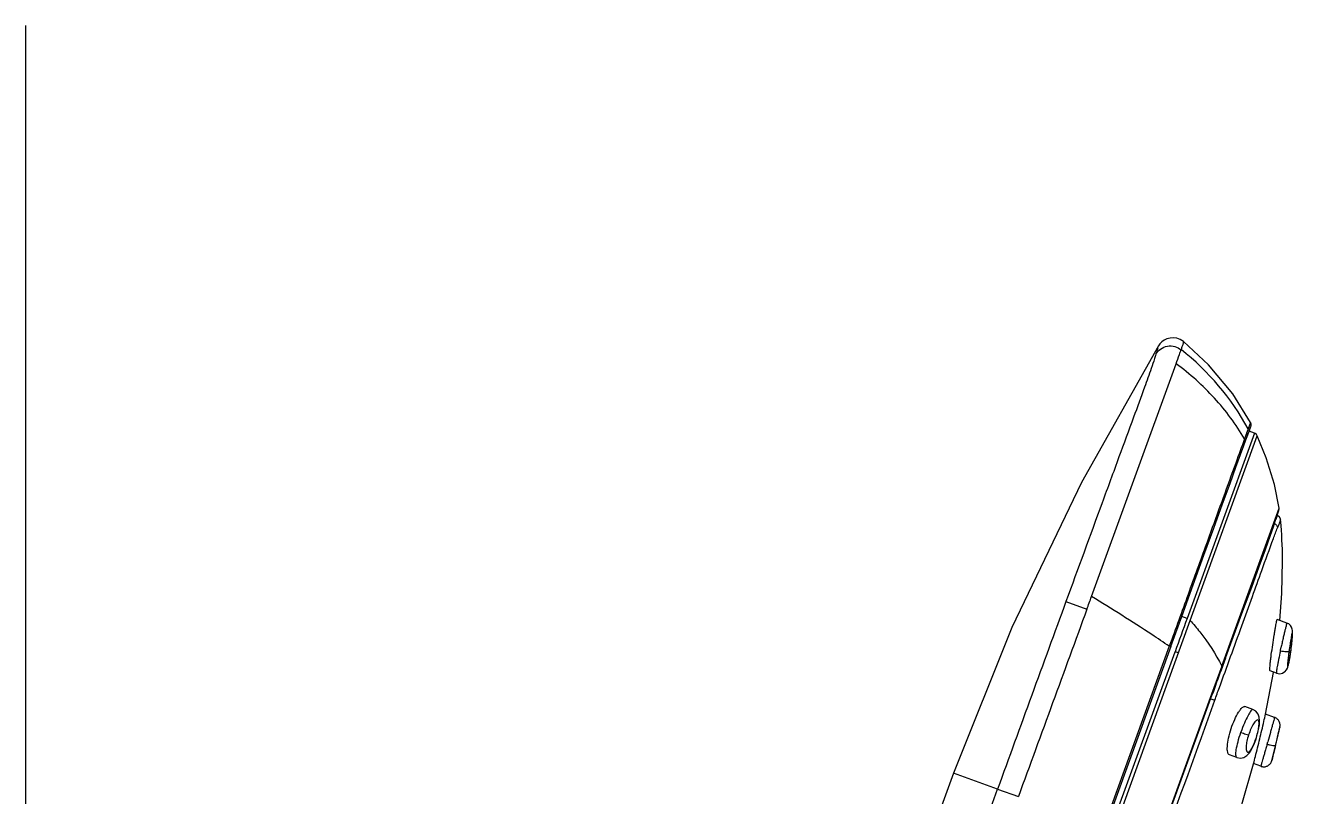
# Model space of a CAD drawing. Extents: x 300 to 2828, y 64 to 1916.
# Drawn here: x 982.7 to 1057.7, y 1121.6 to 1167.3 of the extents above; entities that cross this region are included whole.
import ezdxf

# ---------------------------------------------------------------- set-up
doc = ezdxf.new("R2010")
doc.units = 0
doc.header["$LTSCALE"] = 10
doc.header["$MEASUREMENT"] = 0
doc.layers.get('0').update_dxf_attribs({"linetype": 'CONTINUOUS'})
doc.layers.add('DEF_LAYER_ASSEM_MEMBER', color=7, linetype='CONTINUOUS')

msp = doc.modelspace()

# ---------------------------------------------------------------- linework, layer by layer
msp.add_line((982.652, 1167.315), (982.652, 376.141))
at = {"layer": 'DEF_LAYER_ASSEM_MEMBER', "color": 7, "linetype": 'Continuous'}
for p, q in [((1049.735, 1148.329), (1049.737, 1148.332)), ((1049.737, 1148.332), (1049.736, 1148.33)), ((1045.774, 1133.494), (1050.781, 1147.276)), ((1055.105, 1143.292), (1055.201, 1143.563)), ((1055.412, 1143.165), (1051.429, 1132.193)), ((1054.915, 1142.774), (1054.987, 1142.966)), ((1054.987, 1142.965), (1055.14, 1143.39)), ((1054.987, 1142.965), (1054.987, 1142.966)), ((1055.412, 1143.165), (1055.098, 1143.279)), ((1053.479, 1129.365), (1056.877, 1138.724)), ((1056.766, 1138.293), (1056.682, 1138.062)), ((1056.705, 1138.13), (1056.864, 1138.582)), ((1056.536, 1137.615), (1056.646, 1137.954)), ((1056.646, 1137.954), (1056.705, 1138.13)), ((1057.084, 1135.597), (1057.081, 1135.809)), ((1057.084, 1135.598), (1057.081, 1135.809)), ((1050.472, 1130.527), (1051.119, 1132.316)), ((1057.341, 1131.921), (1056.769, 1132.129)), ((1057.341, 1131.921), (1057.341, 1131.921)), ((1057.678, 1131.308), (1057.679, 1131.394)), ((1050.473, 1130.527), (1046.568, 1119.779)), ((1057.494, 1129.75), (1057.524, 1129.92)), ((1057.523, 1129.915), (1057.553, 1130.106)), ((1057.553, 1130.101), (1057.582, 1130.31)), ((1057.582, 1130.306), (1057.592, 1130.38)), ((1052.913, 1127.698), (1053.522, 1129.369)), ((1053.696, 1129.839), (1053.438, 1129.129)), ((1057.418, 1129.394), (1057.443, 1129.495)), ((1057.442, 1129.491), (1057.468, 1129.613)), ((1057.467, 1129.609), (1057.495, 1129.755)), ((1056.076, 1126.529), (1056.537, 1128.989)), ((1056.722, 1128.954), (1056.345, 1129.091)), ((1052.879, 1127.71), (1023.669, 1047.239)), ((1023.703, 1047.227), (1052.913, 1127.698)), ((1055.329, 1126.8), (1054.848, 1126.975)), ((1055.329, 1126.8), (1055.329, 1126.8)), ((1056.605, 1126.337), (1056.078, 1126.528)), ((1056.884, 1125.59), (1056.904, 1125.676)), ((1056.904, 1125.676), (1056.918, 1125.738)), ((1056.922, 1125.756), (1056.917, 1125.733)), ((1056.918, 1125.738), (1056.921, 1125.753)), ((1056.921, 1125.753), (1056.923, 1125.759)), ((1056.923, 1125.759), (1056.922, 1125.756)), ((1054.373, 1123.955), (1053.932, 1124.116)), ((1054.375, 1123.955), (1054.374, 1123.955)), ((1056.448, 1123.785), (1056.605, 1124.404)), ((1054.663, 1121.179), (1055.368, 1123.594)), ((1055.793, 1123.44), (1055.367, 1123.595))]:
    msp.add_line(p, q, dxfattribs=at)
at = {"layer": 'DEF_LAYER_ASSEM_MEMBER', "color": 9, "linetype": 'Continuous'}
for p, q in [((1051.072, 1148.108), (1051.074, 1148.114)), ((1055.183, 1143.806), (1055.046, 1143.422)), ((1051.611, 1132.077), (1055.582, 1143.009)), ((1054.891, 1142.993), (1054.833, 1142.834)), ((1054.97, 1143.213), (1054.891, 1142.993)), ((1055.046, 1143.422), (1054.97, 1143.214)), ((1044.26, 1133.195), (1045.498, 1132.741)), ((1051.43, 1132.193), (1051.116, 1132.307)), ((1047.082, 1119.593), (1051.613, 1132.076)), ((1020.951, 1048.226), (1050.716, 1130.226)), ((1050.373, 1130.544), (1046.475, 1119.813)), ((1050.378, 1130.561), (1050.373, 1130.544)), ((1050.473, 1130.527), (1050.378, 1130.561)), ((1050.915, 1130.153), (1050.716, 1130.226)), ((1056.951, 1130.274), (1056.988, 1130.453)), ((1057.588, 1130.35), (1057.587, 1130.35)), ((1053.479, 1129.365), (1052.878, 1127.71)), ((1052.913, 1127.698), (1052.879, 1127.71)), ((1052.827, 1127.438), (1053.068, 1127.35)), ((1054.608, 1125.441), (1054.616, 1125.463)), ((1055.543, 1125.149), (1055.532, 1125.153)), ((1056.164, 1124.746), (1056.203, 1124.887)), ((1040.211, 1122.087), (1037.599, 1123.035)), ((1040.211, 1122.087), (1041.439, 1121.641))]:
    msp.add_line(p, q, dxfattribs=at)
at = {"layer": 'DEF_LAYER_ASSEM_MEMBER', "color": 7, "linetype": 'Continuous'}
for points in [[(1051.222, 1148.588), (1051.025, 1148.713), (1050.823, 1148.785), (1050.619, 1148.811), (1050.423, 1148.798), (1050.24, 1148.748), (1050.076, 1148.669), (1049.935, 1148.567), (1049.822, 1148.451), (1049.735, 1148.329)], [(1049.737, 1148.332), (1045.17, 1140.239), (1041.054, 1131.66), (1037.599, 1123.035)], [(1055.183, 1143.805), (1054.13, 1145.498), (1052.706, 1147.22), (1051.222, 1148.588)], [(1055.14, 1143.39), (1055.172, 1143.482), (1055.201, 1143.563)], [(1055.214, 1143.718), (1055.208, 1143.745), (1055.199, 1143.772), (1055.187, 1143.797), (1055.183, 1143.806)], [(1055.201, 1143.563), (1055.214, 1143.609), (1055.217, 1143.631), (1055.219, 1143.659), (1055.218, 1143.688), (1055.214, 1143.718)], [(1051.119, 1132.316), (1051.797, 1134.193), (1052.43, 1135.94), (1053.015, 1137.547), (1053.535, 1138.974), (1053.975, 1140.182), (1054.325, 1141.151), (1054.593, 1141.893), (1054.787, 1142.428), (1054.915, 1142.774)], [(1055.582, 1143.009), (1055.534, 1143.082), (1055.458, 1143.143), (1055.412, 1143.165)], [(1056.877, 1138.724), (1056.598, 1140.128), (1056.119, 1141.708), (1055.582, 1143.009)], [(1056.915, 1138.173), (1056.905, 1138.189), (1056.892, 1138.205), (1056.877, 1138.221), (1056.86, 1138.237), (1056.84, 1138.253), (1056.818, 1138.268), (1056.795, 1138.28), (1056.771, 1138.291), (1056.766, 1138.293)], [(1056.863, 1138.581), (1056.88, 1138.692), (1056.877, 1138.724)], [(1056.963, 1138.026), (1056.963, 1138.027), (1056.963, 1138.033), (1056.962, 1138.039), (1056.962, 1138.046), (1056.961, 1138.054), (1056.959, 1138.062), (1056.957, 1138.071), (1056.955, 1138.081), (1056.952, 1138.091), (1056.949, 1138.103), (1056.944, 1138.115), (1056.939, 1138.129), (1056.932, 1138.143), (1056.925, 1138.158), (1056.915, 1138.173)], [(1053.522, 1129.369), (1054.16, 1131.088), (1054.737, 1132.641), (1055.256, 1134.04), (1055.706, 1135.264), (1056.073, 1136.279), (1056.347, 1137.06), (1056.536, 1137.615)], [(1057.081, 1135.809), (1057.077, 1136.04), (1057.07, 1136.296), (1057.061, 1136.559), (1057.048, 1136.846), (1057.033, 1137.138), (1057.016, 1137.415), (1056.996, 1137.678), (1056.977, 1137.898), (1056.965, 1138.027)], [(1056.923, 1132.072), (1057.046, 1133.671), (1057.084, 1135.598)], [(1057.679, 1131.392), (1057.676, 1131.471), (1057.66, 1131.565), (1057.62, 1131.675), (1057.549, 1131.779), (1057.451, 1131.866), (1057.341, 1131.922)], [(1057.679, 1131.394), (1057.675, 1131.472), (1057.66, 1131.566), (1057.619, 1131.676), (1057.548, 1131.78), (1057.45, 1131.866), (1057.341, 1131.921)], [(1057.592, 1130.38), (1057.616, 1130.578), (1057.637, 1130.765), (1057.654, 1130.934), (1057.666, 1131.083), (1057.674, 1131.208), (1057.678, 1131.31)], [(1056.721, 1128.952), (1056.917, 1128.922), (1057.084, 1128.959), (1057.221, 1129.042), (1057.313, 1129.144), (1057.364, 1129.235), (1057.394, 1129.312), (1057.419, 1129.397)], [(1056.722, 1128.953), (1056.742, 1128.946), (1056.921, 1128.923), (1057.088, 1128.961), (1057.225, 1129.046), (1057.316, 1129.148), (1057.366, 1129.24), (1057.395, 1129.316)], [(1055.543, 1125.149), (1055.588, 1125.301), (1055.665, 1125.617), (1055.711, 1125.897), (1055.725, 1126.133), (1055.705, 1126.339), (1055.637, 1126.531), (1055.507, 1126.695), (1055.329, 1126.8)], [(1056.923, 1125.758), (1056.925, 1125.768), (1056.928, 1125.786), (1056.931, 1125.806), (1056.933, 1125.828), (1056.934, 1125.85), (1056.935, 1125.874), (1056.934, 1125.898), (1056.932, 1125.923), (1056.928, 1125.949), (1056.923, 1125.976), (1056.916, 1126.003), (1056.908, 1126.03), (1056.897, 1126.058), (1056.885, 1126.086), (1056.87, 1126.113), (1056.854, 1126.14), (1056.835, 1126.167), (1056.814, 1126.194), (1056.791, 1126.219), (1056.765, 1126.243), (1056.736, 1126.266), (1056.706, 1126.288), (1056.673, 1126.308), (1056.637, 1126.325), (1056.605, 1126.338)], [(1056.605, 1124.404), (1056.799, 1125.213), (1056.923, 1125.759)], [(1054.375, 1123.954), (1054.582, 1123.92), (1054.795, 1123.968), (1054.973, 1124.081), (1055.117, 1124.237), (1055.25, 1124.442), (1055.378, 1124.705), (1055.497, 1125.012), (1055.543, 1125.149)], [(1055.793, 1123.44), (1055.818, 1123.432), (1055.865, 1123.42), (1055.911, 1123.413), (1055.958, 1123.41), (1056.004, 1123.412), (1056.048, 1123.417), (1056.092, 1123.427), (1056.133, 1123.44), (1056.173, 1123.456), (1056.211, 1123.475), (1056.246, 1123.497), (1056.278, 1123.521), (1056.308, 1123.547), (1056.335, 1123.574), (1056.359, 1123.603), (1056.38, 1123.632), (1056.398, 1123.662), (1056.414, 1123.691), (1056.426, 1123.72), (1056.436, 1123.746), (1056.444, 1123.77), (1056.448, 1123.785)], [(1037.599, 1123.035), (1023.362, 1083.813), (1016.978, 1066.226), (1011.028, 1049.83), (1005.631, 1034.367), (1001.324, 1019.846)]]:
    msp.add_lwpolyline(points, dxfattribs=at)
at = {"layer": 'DEF_LAYER_ASSEM_MEMBER', "color": 9, "linetype": 'Continuous'}
for centre, radius, start, end in [((1041.581, 1136.049), 15.352, 28.70582, 51.80195), ((5378.253, -452.754), 4615.056, 159.900788, 160.047568)]:
    msp.add_arc(centre, radius, start, end, dxfattribs=at)
at = {"layer": 'DEF_LAYER_ASSEM_MEMBER', "color": 7, "linetype": 'Continuous'}
for centre, radius, start, end in [((966.517, 1146.597), 92.777, 346.51861, 347.00357), ((944.166, 1151.903), 115.748, 346.39411, 346.54392)]:
    msp.add_arc(centre, radius, start, end, dxfattribs=at)
at = {"layer": 'DEF_LAYER_ASSEM_MEMBER', "color": 9, "linetype": 'Continuous'}
for points, start_tangent, end_tangent in [([(1049.581, 1147.837), (1049.853, 1148.138), (1050.264, 1148.314), (1050.71, 1148.294), (1051.072, 1148.108)], (0.505393, 0.862889), (0.778878, -0.627175)), ([(1050.781, 1147.276), (1050.978, 1147.83), (1051.072, 1148.108)], (0.342388, 0.939559), (0.295195, 0.955437)), ([(1054.833, 1142.834), (1053.046, 1145.241), (1050.781, 1147.275)], (-0.511618, 0.859213), (-0.805614, 0.592441)), ([(1054.987, 1142.966), (1055.005, 1143.103), (1054.97, 1143.213)], (0.348035, 0.937482), (-0.479728, 0.877417)), ([(1056.593, 1137.818), (1056.719, 1137.719), (1056.777, 1137.569)], (0.921275, -0.388913), (0.099468, -0.995041)), ([(1045.498, 1132.741), (1045.775, 1133.494)], (0.343326, 0.939216), (0.345146, 0.938549)), ([(1050.372, 1130.544), (1049.343, 1131.235), (1045.773, 1133.495)], (-0.82545, 0.564476), (-0.853962, 0.520336)), ([(1045.499, 1132.74), (1041.439, 1121.641)], (-0.343259, -0.939241), (-0.344148, -0.938915)), ([(1051.43, 1132.193), (1050.716, 1130.226)], (-0.342052, -0.939681), (-0.342043, -0.939684)), ([(1051.613, 1132.076), (1052.182, 1131.404), (1053.479, 1129.365)], (0.668519, -0.743695), (0.433079, -0.901356)), ([(1057.341, 1131.921), (1057.336, 1131.915), (1057.328, 1131.895), (1057.318, 1131.86), (1057.304, 1131.812), (1057.269, 1131.676), (1057.224, 1131.493), (1057.171, 1131.27), (1057.112, 1131.016), (1057.05, 1130.74), (1056.988, 1130.453)], (-0.939991, 0.3412), (-0.206625, -0.97842)), ([(1057.587, 1130.35), (1057.635, 1130.754), (1057.653, 1130.937), (1057.666, 1131.098), (1057.674, 1131.23), (1057.675, 1131.283), (1057.676, 1131.326), (1057.675, 1131.36), (1057.673, 1131.383), (1057.669, 1131.395), (1057.664, 1131.395), (1057.657, 1131.385), (1057.65, 1131.363), (1057.641, 1131.331), (1057.631, 1131.289), (1057.609, 1131.178), (1057.583, 1131.032), (1057.554, 1130.859), (1057.524, 1130.668), (1057.465, 1130.259)], (0.13153, 0.991312), (-0.135973, -0.990713)), ([(1056.951, 1130.274), (1056.847, 1129.769), (1056.802, 1129.545), (1056.765, 1129.348), (1056.738, 1129.187), (1056.722, 1129.064), (1056.717, 1128.986), (1056.718, 1128.964), (1056.722, 1128.954)], (-0.20061, -0.979671), (0.803312, -0.595558)), ([(1056.95, 1130.273), (1057.137, 1130.251), (1057.299, 1130.241), (1057.414, 1130.244), (1057.448, 1130.25), (1057.465, 1130.259)], (0.990234, -0.139418), (0.591948, 0.805976)), ([(1057.465, 1130.259), (1057.419, 1129.897), (1057.401, 1129.737), (1057.387, 1129.597), (1057.379, 1129.483), (1057.377, 1129.437), (1057.376, 1129.399), (1057.377, 1129.37), (1057.38, 1129.352), (1057.384, 1129.343), (1057.39, 1129.343), (1057.397, 1129.353), (1057.405, 1129.372), (1057.425, 1129.434), (1057.449, 1129.53), (1057.476, 1129.657), (1057.504, 1129.808), (1057.533, 1129.977), (1057.587, 1130.35)], (-0.136124, -0.990692), (0.132722, 0.991153)), ([(1049.896, 1118.571), (1053.068, 1127.35)], (0.340324, 0.940308), (0.336682, 0.941618)), ([(1055.329, 1126.8), (1055.278, 1126.788), (1055.211, 1126.723), (1055.036, 1126.443), (1054.825, 1126.001), (1054.616, 1125.463)], (-0.937633, 0.347627), (-0.325824, -0.94543)), ([(1055.532, 1125.153), (1055.634, 1125.532), (1055.667, 1125.705), (1055.686, 1125.859), (1055.692, 1125.989), (1055.682, 1126.089), (1055.659, 1126.154), (1055.621, 1126.185), (1055.512, 1126.14), (1055.443, 1126.066), (1055.368, 1125.959), (1055.212, 1125.663), (1055.069, 1125.297)], (0.301156, 0.953575), (-0.311676, -0.950188)), ([(1056.605, 1126.337), (1056.603, 1126.329), (1056.598, 1126.308), (1056.589, 1126.272), (1056.577, 1126.224), (1056.541, 1126.089), (1056.491, 1125.908), (1056.43, 1125.689), (1056.359, 1125.439), (1056.203, 1124.887)], (0.166245, -0.986084), (-0.269479, -0.963006)), ([(1054.374, 1123.955), (1054.339, 1123.998), (1054.322, 1124.092), (1054.344, 1124.42), (1054.444, 1124.893), (1054.608, 1125.441)], (-0.942389, 0.334519), (0.314767, 0.949169)), ([(1054.608, 1125.441), (1054.761, 1125.391), (1055.069, 1125.297)], (0.951092, -0.308908), (0.967082, -0.254463)), ([(1055.069, 1125.297), (1054.969, 1124.922), (1054.925, 1124.599), (1054.926, 1124.472), (1054.94, 1124.374), (1055.007, 1124.273), (1055.057, 1124.276), (1055.116, 1124.315), (1055.182, 1124.388), (1055.253, 1124.494), (1055.326, 1124.629), (1055.399, 1124.788), (1055.532, 1125.153)], (-0.308672, -0.951168), (0.301948, 0.953324)), ([(1056.164, 1124.746), (1056.09, 1124.485), (1056.019, 1124.238), (1055.955, 1124.012), (1055.899, 1123.816), (1055.853, 1123.656), (1055.835, 1123.592), (1055.82, 1123.538), (1055.808, 1123.495), (1055.8, 1123.465), (1055.795, 1123.446), (1055.793, 1123.44)], (-0.269409, -0.963026), (0.97902, 0.203764)), ([(1056.164, 1124.746), (1056.351, 1124.704), (1056.512, 1124.676), (1056.575, 1124.668), (1056.623, 1124.665), (1056.654, 1124.667), (1056.666, 1124.674)], (0.971653, -0.236411), (0.323617, 0.946188)), ([(1056.666, 1124.674), (1056.582, 1124.33), (1056.448, 1123.785)], (-0.235005, -0.971994), (-0.24569, -0.969348)), ([(1014.12, 1050.699), (1027.166, 1086.392), (1040.211, 1122.087)], (0.339862, 0.940475), (0.341224, 0.939982))]:
    msp.add_spline(points, degree=3, dxfattribs=dict(at, start_tangent=start_tangent, end_tangent=end_tangent))
at = {"layer": 'DEF_LAYER_ASSEM_MEMBER', "color": 7, "linetype": 'Continuous'}
for points, start_tangent, end_tangent in [([(1049.736, 1148.33), (1049.694, 1148.258), (1049.672, 1148.22), (1049.657, 1148.192), (1049.649, 1148.175), (1049.646, 1148.166), (1049.648, 1148.162), (1049.658, 1148.167), (1049.67, 1148.176), (1049.69, 1148.183), (1049.688, 1148.165), (1049.678, 1148.131), (1049.646, 1148.04), (1049.614, 1147.942), (1049.581, 1147.837)], (-0.50448, -0.863424), (-0.291356, -0.956615)), ([(1051.222, 1148.588), (1051.218, 1148.582), (1051.212, 1148.561), (1051.202, 1148.524), (1051.188, 1148.472), (1051.168, 1148.406), (1051.142, 1148.324), (1051.074, 1148.114)], (-0.773219, 0.63414), (-0.305653, -0.952143)), ([(1049.581, 1147.837), (1049.504, 1147.583), (1049.31, 1147.003), (1048.913, 1145.886), (1048.264, 1144.112), (1047.396, 1141.756), (1046.396, 1139.033), (1044.259, 1133.195)], (-0.292815, -0.956169), (-0.343099, -0.939299)), ([(1054.833, 1142.834), (1054.309, 1141.394), (1053.562, 1139.339), (1052.571, 1136.606), (1052.034, 1135.121), (1051.484, 1133.607), (1050.378, 1130.561)], (-0.344518, -0.93878), (-0.345975, -0.938244)), ([(1053.341, 1128.103), (1054.671, 1131.761), (1055.299, 1133.499), (1055.849, 1135.026), (1056.541, 1136.923), (1056.777, 1137.569)], (0.345912, 0.938267), (0.33475, 0.942307)), ([(1056.965, 1138.027), (1056.948, 1137.997), (1056.911, 1137.902), (1056.854, 1137.754), (1056.777, 1137.57)], (-0.100002, 0.994987), (-0.379359, -0.92525)), ([(1056.498, 1130.631), (1056.585, 1131.205), (1056.627, 1131.465), (1056.666, 1131.693), (1056.7, 1131.881), (1056.729, 1132.02), (1056.752, 1132.104), (1056.761, 1132.124), (1056.769, 1132.129)], (0.145569, 0.989348), (0.939958, -0.341291)), ([(1056.347, 1129.09), (1056.34, 1129.101), (1056.335, 1129.126), (1056.332, 1129.219), (1056.34, 1129.365), (1056.357, 1129.558), (1056.383, 1129.791), (1056.417, 1130.054), (1056.498, 1130.631)], (-0.944498, 0.328518), (0.145569, 0.989348)), ([(1053.439, 1129.128), (1052.919, 1127.695)], (-0.343241, -0.939247), (-0.34292, -0.939364)), ([(1053.068, 1127.35), (1053.341, 1128.103)], (0.340885, 0.940105), (0.339806, 0.940496)), ([(1054.035, 1125.674), (1054.248, 1126.214), (1054.481, 1126.648), (1054.592, 1126.804), (1054.692, 1126.913), (1054.849, 1126.975)], (0.315645, 0.948877), (0.938793, -0.344482)), ([(1055.731, 1125.059), (1055.977, 1126.095), (1056.076, 1126.529)], (0.235734, 0.971818), (0.20955, 0.977798)), ([(1053.933, 1124.115), (1053.833, 1124.27), (1053.812, 1124.423), (1053.813, 1124.618), (1053.882, 1125.11), (1054.035, 1125.674)], (-0.939848, 0.341594), (0.315645, 0.948877)), ([(1055.368, 1123.594), (1055.476, 1124.025), (1055.731, 1125.059)], (0.258475, 0.966018), (0.235734, 0.971818))]:
    msp.add_spline(points, degree=3, dxfattribs=dict(at, start_tangent=start_tangent, end_tangent=end_tangent))

doc.saveas('drawing.dxf')
